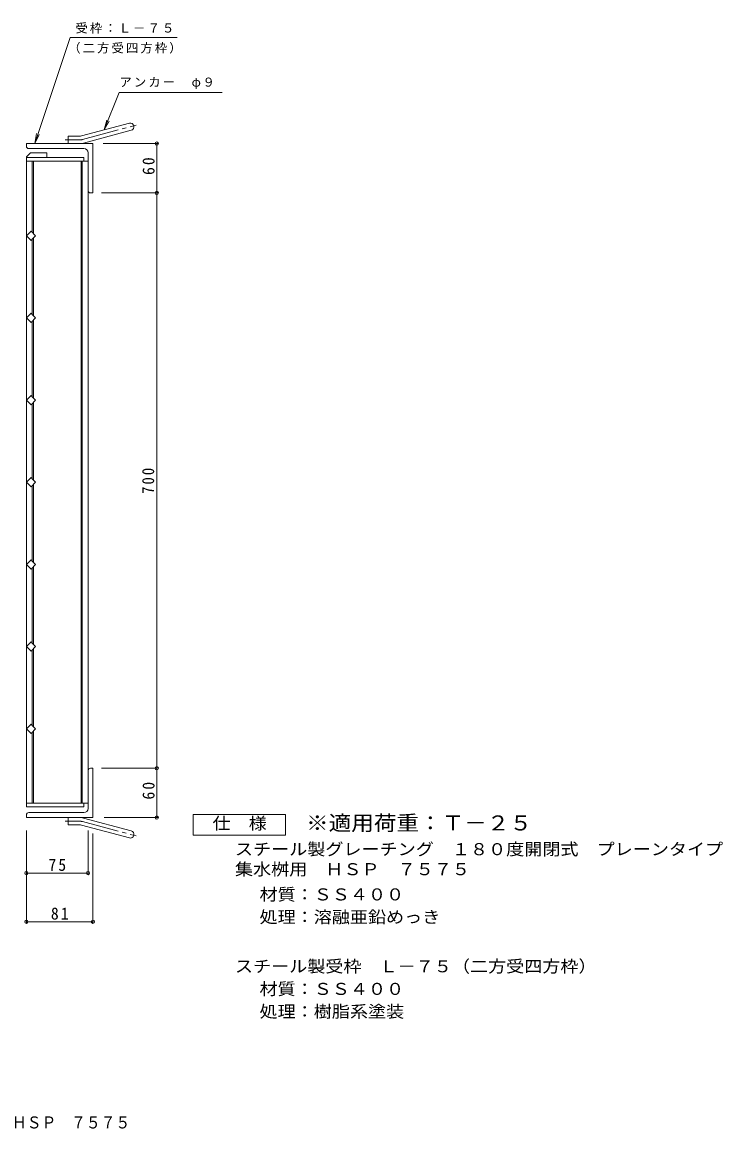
# Model space of a CAD drawing. Units: millimetres, scale not verified. Extents: x -882 to 915, y -688 to 660.
# Drawn here: x 63 to 915, y -688 to 660 of the extents above; entities that cross this region are included whole.
import ezdxf
from ezdxf.enums import TextEntityAlignment as Align

# ---------------------------------------------------------------- set-up
doc = ezdxf.new("R2010")
doc.units = ezdxf.units.MM
doc.header["$LTSCALE"] = 5
doc.header["$PDMODE"] = 32
doc.header["$PDSIZE"] = 4
doc.linetypes.add('CHAIN2', pattern=[12, 9, -1, 1, -1])
for name, color, linetype, lineweight in [('B-1', 2, 'Continuous', 9), ('B-2', 3, 'Continuous', 9), ('B-4', 7, 'Continuous', 9), ('B-5', 7, 'Continuous', 9), ('F-4_F-4ﾚｲﾔ', 2, 'Continuous', 9)]:
    doc.layers.add(name, color=color, linetype=linetype, lineweight=lineweight)
doc.layers.add('F-5_F-5ﾚｲﾔ', color=2, linetype='Continuous')
doc.styles.add('ＭＳ ゴシック', font='')
doc.styles.get('ＭＳ ゴシック').set_extended_font_data('MS Gothic')

msp = doc.modelspace()

# ---------------------------------------------------------------- linework, layer by layer
at = {"layer": 'B-1'}
for p, q in [((134.779, 521.79), (192.969, 537.382)), ((137.108, 513.097), (195.299, 528.689)), ((148.634, 512.483), (67.634, 512.483)), ((67.634, 509.483), (67.634, 512.483)), ((118.634, 512.483), (118.634, 521.483)), ((132.449, 521.483), (118.634, 521.483)), ((148.634, 512.483), (148.634, 452.483)), ((70.634, 506.483), (137.634, 506.483)), ((142.634, 455.483), (142.634, 501.483)), ((145.634, 452.483), (148.634, 452.483)), ((142.634, -250.517), (142.634, -296.517)), ((145.634, -247.517), (148.634, -247.517)), ((148.634, -307.517), (148.634, -247.517)), ((67.634, -304.517), (67.634, -307.517)), ((148.634, -307.517), (67.634, -307.517)), ((70.634, -301.517), (137.634, -301.517)), ((118.634, -307.517), (118.634, -316.517)), ((137.108, -308.13), (195.299, -323.722)), ((132.449, -316.517), (118.634, -316.517)), ((134.779, -316.823), (192.969, -332.415))]:
    msp.add_line(p, q, dxfattribs=at)
at = {"layer": 'B-1', "linetype": 'CHAIN2'}
for p, q in [((135.943, 517.443), (201.11, 534.905)), ((132.449, 516.983), (114.829, 516.983)), ((132.449, -312.017), (114.829, -312.017)), ((135.943, -312.477), (201.11, -329.938))]:
    msp.add_line(p, q, dxfattribs=at)
at = {"layer": 'B-1'}
for centre, radius, start, end in [((194.134, 533.036), 4.5, 285.00014, 104.99991), ((132.449, 530.484), 9, 270, 285.00002), ((132.449, 530.484), 18, 270, 285), ((70.634, 509.483), 3, 180, 270), ((137.634, 501.483), 5, 0, 90), ((145.634, 455.483), 3, 180, 270), ((145.634, -250.517), 3, 90, 180), ((137.634, -296.517), 5, 270, 0), ((70.634, -304.517), 3, 90, 180), ((132.449, -325.517), 18, 75, 90), ((132.449, -325.517), 9, 74.99998, 90), ((194.134, -328.069), 4.5, 255.00009, 74.99986)]:
    msp.add_arc(centre, radius, start, end, dxfattribs=at)
at = {"layer": 'B-1', "linetype": 'CHAIN2'}
for centre, start, end in [((132.449, 530.483), 270, 284.99995), ((132.449, -325.517), 75.00005, 90)]:
    msp.add_arc(centre, 13.5, start, end, dxfattribs=at)
at = {"layer": 'B-2'}
for p, q in [((67.634, 496.483), (72.634, 501.483)), ((72.634, 501.483), (92.634, 501.483)), ((92.634, 495.483), (92.634, 501.483)), ((67.634, 496.483), (67.634, 495.483)), ((67.634, 495.483), (137.634, 495.483)), ((67.634, 495.483), (67.634, -294.517)), ((67.634, 490.984), (142.634, 490.984)), ((74.634, 490.984), (74.634, 404.797)), ((76.134, 490.984), (76.134, 403.297)), ((134.134, 490.984), (134.134, -290.017)), ((135.634, 490.984), (135.634, -290.017)), ((137.634, 495.483), (137.634, 490.984)), ((142.634, 490.984), (142.634, -290.017)), ((74.634, 396.17), (74.634, 304.797)), ((76.134, 397.669), (76.134, 303.297)), ((76.134, 297.67), (76.134, 203.297)), ((74.634, 296.17), (74.634, 204.797)), ((74.634, 196.17), (74.634, 104.797)), ((76.134, 197.67), (76.134, 103.297)), ((74.634, 96.17), (74.634, 4.797)), ((76.134, 97.67), (76.134, 3.297)), ((74.634, -3.83), (74.634, -95.203)), ((76.134, -2.33), (76.134, -96.703)), ((74.634, -103.83), (74.634, -195.203)), ((76.134, -102.33), (76.134, -196.703)), ((74.634, -203.83), (74.634, -290.017)), ((76.134, -202.33), (76.134, -290.017)), ((67.634, -290.017), (142.634, -290.017)), ((67.634, -294.517), (137.634, -294.517)), ((137.634, -294.517), (137.634, -290.017))]:
    msp.add_line(p, q, dxfattribs=at)
for points in [[(73.291, 394.826), (67.634, 400.483), (73.291, 406.14), (78.948, 400.483)], [(78.948, 400.483), (75.316, 396.852), (73.291, 394.826)]]:
    msp.add_lwpolyline(points, dxfattribs=at)
for points in [[(73.291, 306.14), (67.634, 300.484), (73.291, 294.827), (78.948, 300.484), (75.316, 304.115)], [(73.291, 206.14), (67.634, 200.483), (73.291, 194.827), (78.948, 200.483), (75.316, 204.115)], [(73.291, 106.14), (67.634, 100.483), (73.291, 94.827), (78.948, 100.483), (75.316, 104.115)], [(73.291, 6.14), (67.634, 0.484), (73.291, -5.173), (78.948, 0.484), (75.316, 4.115)], [(73.291, -93.86), (67.634, -99.516), (73.291, -105.173), (78.948, -99.516), (75.316, -95.885)], [(73.291, -193.86), (67.634, -199.517), (73.291, -205.173), (78.948, -199.517), (75.316, -195.885)]]:
    msp.add_lwpolyline(points, close=True, dxfattribs=at)
at = {"layer": 'B-4'}
for p, q in [((120.771, 641.8), (77.79, 512.483)), ((180.565, 574.737), (162.416, 529.09)), ((162.416, 529.09), (165.471, 541.211)), ((162.416, 529.09), (168.504, 540.008)), ((77.79, 512.483), (80.15, 524.758)), ((77.79, 512.483), (83.247, 523.729)), ((161.109, 512.483), (227.783, 512.483)), ((226.283, 452.483), (226.283, 512.483)), ((159.016, 452.483), (227.783, 452.483)), ((226.283, -307.517), (226.283, -247.517)), ((162.277, -307.517), (227.783, -307.517)), ((67.634, -323.508), (67.634, -435.882)), ((142.634, -323.508), (142.634, -376.668)), ((148.634, -326.834), (148.634, -435.882)), ((67.634, -375.168), (142.634, -375.168)), ((67.634, -434.382), (148.634, -434.382))]:
    msp.add_line(p, q, dxfattribs=at)
msp.add_lwpolyline([(159.016, -247.517), (226.283, -247.517), (226.283, 452.483)], dxfattribs=at)
for p in [(226.283, 512.483), (226.283, 452.483), (226.283, -247.517), (226.283, -307.517), (67.634, -375.168), (142.634, -375.168), (67.634, -434.382), (148.634, -434.382)]:
    msp.add_point(p, dxfattribs=at)
at = {"layer": 'B-5'}
for p, q in [((120.771, 641.8), (251.057, 641.8)), ((180.565, 574.737), (306.004, 574.737))]:
    msp.add_line(p, q, dxfattribs=at)
at = {"layer": 'F-4_F-4ﾚｲﾔ'}
msp.add_lwpolyline([(270.373, -328.794), (270.373, -303.793), (382.872, -303.793), (382.872, -328.794)], close=True, dxfattribs=at)

# ---------------------------------------------------------------- texts
at = {"layer": 'B-4', "color": 2, "char_height": 14.66, "attachment_point": 7, "rotation": 90, "style": 'ＭＳ ゴシック'}
for s, insert in [('\\T1.27;\\W0.95;60', (223.783, 474.358)), ('\\T1.27;\\W0.9;700', (223.283, 86.233)), ('\\T1.27;\\W0.95;60', (223.783, -285.642))]:
    msp.add_mtext(s, dxfattribs=dict(at, insert=insert))
at = {"layer": 'B-4', "color": 2, "char_height": 14.66, "attachment_point": 7, "style": 'ＭＳ ゴシック'}
for s, insert in [('\\T1.27;\\W0.95;75', (94.509, -372.668)), ('\\T1.27;\\W0.95;81', (97.509, -431.882))]:
    msp.add_mtext(s, dxfattribs=dict(at, insert=insert))
at = {"layer": 'B-5', "color": 3, "style": 'ＭＳ ゴシック', "width": 1.1}
msp.add_text('※適用荷重：Ｔ－２５', height=18.33, dxfattribs=at).set_placement((407.872, -328.794), align=Align.BOTTOM_LEFT)
at = {"layer": 'B-5', "char_height": 11, "attachment_point": 7, "style": 'ＭＳ ゴシック'}
for s, insert in [('\\T1.17;受枠：Ｌ－７５', (127.322, 646.452)), ('\\T1.17;（二方受四方枠）', (118.572, 621.978)), ('\\T1.17;アンカー\u3000φ９', (180.905, 578.866))]:
    msp.add_mtext(s, dxfattribs=dict(at, insert=insert))
at = {"layer": 'F-4_F-4ﾚｲﾔ', "style": 'ＭＳ ゴシック', "width": 1.1}
for s, p in [('仕\u3000様', (294.123, -326.294)), ('スチール製グレーチング\u3000１８０度開閉式\u3000プレーンタイプ', (321.417, -357.754)), ('集水桝用\u3000ＨＳＰ\u3000７５７５', (321.417, -382.127)), ('材質：ＳＳ４００', (351.273, -412.779)), ('処理：溶融亜鉛めっき', (351.273, -440.279)), ('スチール製受枠\u3000Ｌ－７５（二方受四方枠）', (321.418, -500.28)), ('材質：ＳＳ４００', (351.274, -527.78)), ('処理：樹脂系塗装', (351.274, -555.28))]:
    msp.add_text(s, height=14.66, dxfattribs=at).set_placement(p, align=Align.BOTTOM_LEFT)
at = {"layer": 'F-5_F-5ﾚｲﾔ', "style": 'ＭＳ ゴシック', "width": 0.9}
msp.add_text('集水桝用\u3000ＨＳＰ\u3000７５７５', height=14.66, dxfattribs=at).set_placement((-39.905, -690.26), align=Align.BOTTOM_LEFT)

doc.saveas('drawing.dxf')
